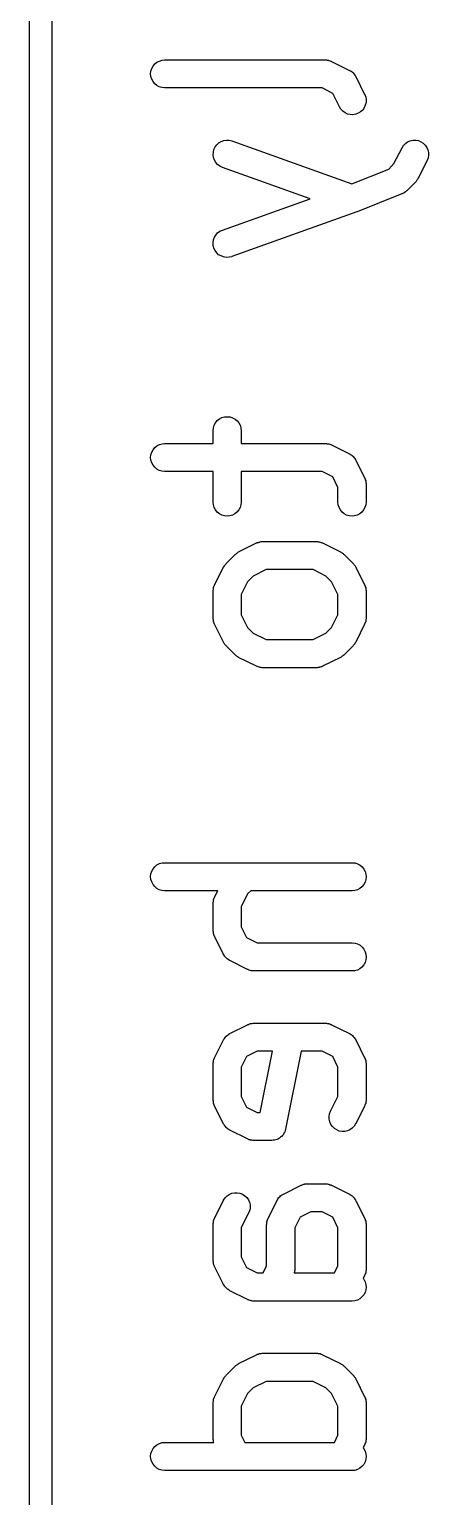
# Model space of a CAD drawing. Extents: x 128.2 to 145.3, y -152 to -87.2.
# Drawn here: x 133.35 to 135.48, y -111.51 to -103.68 of the extents above; entities that cross this region are included whole.
import ezdxf

# ---------------------------------------------------------------- set-up
doc = ezdxf.new("R2010")
doc.units = 0
doc.layers.add('BLACK', color=7, linetype='CONTINUOUS')

msp = doc.modelspace()

# ---------------------------------------------------------------- linework, layer by layer
at = {"layer": 'BLACK', "linetype": 'CONTINUOUS'}
for p, q in [((133.47, -91.4429), (133.47, -139.757)), ((133.35, -139.7), (133.35, -91.5)), ((134.01, -103.877), (134.02, -103.866)), ((134.02, -103.866), (134.031, -103.857)), ((134.031, -103.857), (134.044, -103.85)), ((134.044, -103.85), (134.058, -103.845)), ((134.058, -103.845), (134.072, -103.844)), ((134.072, -103.844), (134.93, -103.844)), ((134.93, -103.844), (134.931, -103.844)), ((134.931, -103.844), (134.933, -103.844)), ((134.933, -103.844), (134.935, -103.844)), ((134.935, -103.844), (134.94, -103.845)), ((134.94, -103.845), (134.945, -103.846)), ((134.945, -103.846), (134.947, -103.846)), ((134.947, -103.846), (134.949, -103.847)), ((134.949, -103.847), (134.954, -103.849)), ((134.954, -103.849), (134.959, -103.85)), ((134.959, -103.85), (134.961, -103.851)), ((134.961, -103.851), (134.963, -103.852)), ((134.963, -103.852), (135.058, -103.9)), ((133.997, -103.919), (133.999, -103.904)), ((133.999, -103.933), (133.997, -103.919)), ((133.999, -103.904), (134.003, -103.89)), ((134.003, -103.947), (133.999, -103.933)), ((134.003, -103.89), (134.01, -103.877)), ((134.01, -103.96), (134.003, -103.947)), ((135.058, -103.9), (135.059, -103.9)), ((135.059, -103.9), (135.061, -103.901)), ((135.061, -103.901), (135.062, -103.902)), ((135.062, -103.902), (135.067, -103.905)), ((135.067, -103.905), (135.072, -103.908)), ((135.072, -103.908), (135.073, -103.909)), ((135.073, -103.909), (135.074, -103.91)), ((135.074, -103.91), (135.078, -103.914)), ((135.078, -103.914), (135.082, -103.918)), ((135.082, -103.918), (135.083, -103.92)), ((135.083, -103.92), (135.084, -103.921)), ((135.084, -103.921), (135.087, -103.926)), ((135.087, -103.926), (135.09, -103.93)), ((135.09, -103.93), (135.091, -103.932)), ((135.091, -103.932), (135.092, -103.933)), ((135.092, -103.933), (135.139, -104.028)), ((134.019, -103.972), (134.01, -103.96)), ((134.03, -103.981), (134.019, -103.972)), ((134.043, -103.988), (134.03, -103.981)), ((134.057, -103.992), (134.043, -103.988)), ((134.071, -103.994), (134.057, -103.992)), ((134.072, -103.994), (134.071, -103.994)), ((134.912, -103.994), (134.072, -103.994)), ((134.969, -104.023), (134.912, -103.994)), ((135.005, -104.095), (134.969, -104.023)), ((135.139, -104.028), (135.14, -104.029)), ((135.013, -104.108), (135.005, -104.095)), ((135.137, -104.1), (135.129, -104.112)), ((135.143, -104.086), (135.137, -104.1)), ((135.14, -104.029), (135.145, -104.043)), ((135.147, -104.072), (135.143, -104.086)), ((135.145, -104.043), (135.147, -104.058)), ((135.147, -104.058), (135.147, -104.072)), ((135.023, -104.118), (135.013, -104.108)), ((135.035, -104.127), (135.023, -104.118)), ((135.048, -104.133), (135.035, -104.127)), ((135.063, -104.136), (135.048, -104.133)), ((135.077, -104.137), (135.063, -104.136)), ((135.092, -104.134), (135.077, -104.137)), ((135.105, -104.129), (135.092, -104.134)), ((135.118, -104.122), (135.105, -104.129)), ((135.129, -104.112), (135.118, -104.122)), ((134.331, -104.351), (134.332, -104.336)), ((134.332, -104.336), (134.335, -104.322)), ((134.335, -104.322), (134.342, -104.309)), ((134.342, -104.309), (134.35, -104.297)), ((134.35, -104.297), (134.361, -104.287)), ((134.361, -104.287), (134.374, -104.28)), ((134.374, -104.28), (134.388, -104.275)), ((134.388, -104.275), (134.402, -104.273)), ((134.402, -104.273), (134.417, -104.273)), ((134.417, -104.273), (134.431, -104.277)), ((134.431, -104.277), (135.071, -104.506)), ((135.296, -104.398), (135.339, -104.314)), ((135.339, -104.313), (135.347, -104.301)), ((135.339, -104.314), (135.339, -104.313)), ((135.347, -104.301), (135.357, -104.29)), ((135.357, -104.29), (135.369, -104.282)), ((135.369, -104.282), (135.383, -104.276)), ((135.383, -104.276), (135.397, -104.273)), ((135.397, -104.273), (135.412, -104.273)), ((135.412, -104.273), (135.426, -104.275)), ((135.426, -104.275), (135.44, -104.281)), ((135.44, -104.281), (135.452, -104.289)), ((135.452, -104.289), (135.463, -104.299)), ((135.463, -104.299), (135.471, -104.311)), ((135.471, -104.311), (135.477, -104.324)), ((135.477, -104.324), (135.48, -104.338)), ((135.48, -104.338), (135.481, -104.353)), ((134.333, -104.365), (134.331, -104.351)), ((134.338, -104.379), (134.333, -104.365)), ((134.345, -104.392), (134.338, -104.379)), ((134.355, -104.403), (134.345, -104.392)), ((134.366, -104.411), (134.355, -104.403)), ((134.38, -104.418), (134.366, -104.411)), ((134.849, -104.586), (134.38, -104.418)), ((134.38, -104.418), (134.38, -104.418)), ((135.268, -104.427), (135.296, -104.398)), ((135.473, -104.381), (135.425, -104.476)), ((135.478, -104.367), (135.473, -104.381)), ((135.481, -104.353), (135.478, -104.367)), ((135.071, -104.506), (135.268, -104.427)), ((135.411, -104.496), (135.364, -104.544)), ((135.414, -104.493), (135.411, -104.496)), ((135.417, -104.49), (135.414, -104.493)), ((135.418, -104.487), (135.417, -104.49)), ((135.42, -104.485), (135.418, -104.487)), ((135.422, -104.481), (135.42, -104.485)), ((135.425, -104.477), (135.422, -104.481)), ((135.425, -104.476), (135.425, -104.477)), ((135.338, -104.56), (135.1, -104.655)), ((135.339, -104.56), (135.338, -104.56)), ((135.338, -104.56), (135.338, -104.56)), ((135.351, -104.553), (135.339, -104.56)), ((135.358, -104.548), (135.351, -104.553)), ((135.363, -104.544), (135.358, -104.548)), ((135.364, -104.544), (135.363, -104.544)), ((134.38, -104.753), (134.849, -104.586)), ((135.1, -104.655), (135.099, -104.656)), ((135.098, -104.656), (134.431, -104.894)), ((135.099, -104.656), (135.098, -104.656)), ((135.098, -104.656), (135.098, -104.656)), ((134.331, -104.82), (134.333, -104.805)), ((134.333, -104.805), (134.338, -104.791)), ((134.338, -104.791), (134.346, -104.779)), ((134.346, -104.779), (134.355, -104.768)), ((134.355, -104.768), (134.367, -104.759)), ((134.367, -104.759), (134.38, -104.753)), ((134.331, -104.834), (134.331, -104.82)), ((134.335, -104.849), (134.331, -104.834)), ((134.341, -104.862), (134.335, -104.849)), ((134.35, -104.874), (134.341, -104.862)), ((134.36, -104.884), (134.35, -104.874)), ((134.373, -104.891), (134.36, -104.884)), ((134.387, -104.896), (134.373, -104.891)), ((134.401, -104.899), (134.387, -104.896)), ((134.416, -104.898), (134.401, -104.899)), ((134.43, -104.895), (134.416, -104.898)), ((134.431, -104.894), (134.43, -104.895)), ((134.378, -105.754), (134.392, -105.75)), ((134.392, -105.75), (134.406, -105.749)), ((134.406, -105.749), (134.421, -105.75)), ((134.421, -105.75), (134.435, -105.755)), ((134.331, -105.823), (134.332, -105.808)), ((134.331, -105.824), (134.331, -105.823)), ((134.331, -105.892), (134.331, -105.824)), ((134.332, -105.808), (134.337, -105.794)), ((134.337, -105.794), (134.344, -105.781)), ((134.344, -105.781), (134.353, -105.77)), ((134.353, -105.77), (134.365, -105.761)), ((134.365, -105.761), (134.378, -105.754)), ((134.435, -105.755), (134.448, -105.762)), ((134.448, -105.762), (134.459, -105.771)), ((134.459, -105.771), (134.468, -105.782)), ((134.468, -105.782), (134.475, -105.795)), ((134.475, -105.795), (134.479, -105.809)), ((134.479, -105.809), (134.481, -105.824)), ((134.481, -105.824), (134.481, -105.892)), ((134.02, -105.913), (134.031, -105.904)), ((134.031, -105.904), (134.044, -105.897)), ((134.044, -105.897), (134.058, -105.893)), ((134.058, -105.893), (134.072, -105.892)), ((134.072, -105.892), (134.331, -105.892)), ((134.481, -105.892), (134.93, -105.892)), ((134.93, -105.892), (134.931, -105.892)), ((134.931, -105.892), (134.933, -105.892)), ((134.933, -105.892), (134.935, -105.892)), ((134.935, -105.892), (134.94, -105.893)), ((134.94, -105.893), (134.945, -105.893)), ((134.945, -105.893), (134.947, -105.894)), ((134.947, -105.894), (134.949, -105.894)), ((134.949, -105.894), (134.954, -105.896)), ((134.954, -105.896), (134.959, -105.898)), ((134.959, -105.898), (134.961, -105.899)), ((134.961, -105.899), (134.963, -105.9)), ((134.963, -105.9), (135.058, -105.947)), ((133.997, -105.966), (133.999, -105.952)), ((133.999, -105.981), (133.997, -105.966)), ((133.999, -105.952), (134.003, -105.938)), ((134.003, -105.995), (133.999, -105.981)), ((134.003, -105.938), (134.01, -105.925)), ((134.01, -105.925), (134.02, -105.913)), ((135.058, -105.947), (135.059, -105.948)), ((135.059, -105.948), (135.061, -105.949)), ((135.061, -105.949), (135.062, -105.949)), ((135.062, -105.949), (135.067, -105.953)), ((135.067, -105.953), (135.072, -105.956)), ((135.072, -105.956), (135.073, -105.957)), ((135.073, -105.957), (135.074, -105.958)), ((135.074, -105.958), (135.078, -105.962)), ((135.078, -105.962), (135.082, -105.966)), ((135.082, -105.966), (135.083, -105.967)), ((135.083, -105.967), (135.084, -105.968)), ((135.084, -105.968), (135.087, -105.973)), ((135.087, -105.973), (135.09, -105.978)), ((135.09, -105.978), (135.091, -105.979)), ((135.091, -105.979), (135.092, -105.981)), ((135.092, -105.981), (135.139, -106.076)), ((134.01, -106.008), (134.003, -105.995)), ((134.019, -106.019), (134.01, -106.008)), ((134.03, -106.029), (134.019, -106.019)), ((134.043, -106.036), (134.03, -106.029)), ((134.057, -106.04), (134.043, -106.036)), ((134.071, -106.042), (134.057, -106.04)), ((134.072, -106.042), (134.071, -106.042)), ((134.331, -106.042), (134.072, -106.042)), ((134.331, -106.205), (134.331, -106.042)), ((134.912, -106.042), (134.481, -106.042)), ((134.481, -106.042), (134.481, -106.205)), ((134.969, -106.07), (134.912, -106.042)), ((134.997, -106.127), (134.969, -106.07)), ((134.997, -106.205), (134.997, -106.127)), ((135.139, -106.076), (135.14, -106.077)), ((135.14, -106.077), (135.141, -106.079)), ((135.141, -106.079), (135.142, -106.081)), ((135.142, -106.081), (135.143, -106.086)), ((135.143, -106.086), (135.145, -106.091)), ((135.145, -106.091), (135.145, -106.093)), ((135.145, -106.093), (135.146, -106.095)), ((135.146, -106.095), (135.146, -106.1)), ((135.146, -106.1), (135.147, -106.105)), ((135.147, -106.105), (135.147, -106.107)), ((135.147, -106.107), (135.147, -106.11)), ((135.147, -106.11), (135.147, -106.205)), ((134.332, -106.219), (134.331, -106.205)), ((134.336, -106.233), (134.332, -106.219)), ((134.479, -106.22), (134.475, -106.234)), ((134.481, -106.206), (134.479, -106.22)), ((134.481, -106.205), (134.481, -106.206)), ((134.999, -106.219), (134.997, -106.205)), ((135.003, -106.233), (134.999, -106.219)), ((135.146, -106.22), (135.141, -106.234)), ((135.147, -106.206), (135.146, -106.22)), ((135.147, -106.205), (135.147, -106.206)), ((134.343, -106.246), (134.336, -106.233)), ((134.352, -106.258), (134.343, -106.246)), ((134.364, -106.267), (134.352, -106.258)), ((134.377, -106.274), (134.364, -106.267)), ((134.391, -106.278), (134.377, -106.274)), ((134.405, -106.28), (134.391, -106.278)), ((134.42, -106.278), (134.405, -106.28)), ((134.434, -106.274), (134.42, -106.278)), ((134.447, -106.268), (134.434, -106.274)), ((134.458, -106.258), (134.447, -106.268)), ((134.468, -106.247), (134.458, -106.258)), ((134.475, -106.234), (134.468, -106.247)), ((135.01, -106.246), (135.003, -106.233)), ((135.019, -106.258), (135.01, -106.246)), ((135.03, -106.267), (135.019, -106.258)), ((135.043, -106.274), (135.03, -106.267)), ((135.057, -106.278), (135.043, -106.274)), ((135.072, -106.28), (135.057, -106.278)), ((135.086, -106.278), (135.072, -106.28)), ((135.1, -106.274), (135.086, -106.278)), ((135.113, -106.268), (135.1, -106.274)), ((135.125, -106.258), (135.113, -106.268)), ((135.134, -106.247), (135.125, -106.258)), ((135.141, -106.234), (135.134, -106.247)), ((134.467, -106.471), (134.563, -106.423)), ((134.563, -106.423), (134.564, -106.423)), ((134.564, -106.423), (134.566, -106.422)), ((134.566, -106.422), (134.568, -106.421)), ((134.568, -106.421), (134.573, -106.42)), ((134.573, -106.42), (134.577, -106.418)), ((134.577, -106.418), (134.58, -106.418)), ((134.58, -106.418), (134.582, -106.417)), ((134.582, -106.417), (134.587, -106.416)), ((134.587, -106.416), (134.592, -106.416)), ((134.592, -106.416), (134.594, -106.416)), ((134.594, -106.416), (134.596, -106.415)), ((134.596, -106.415), (134.882, -106.415)), ((134.882, -106.415), (134.883, -106.415)), ((134.883, -106.415), (134.885, -106.416)), ((134.885, -106.416), (134.887, -106.416)), ((134.887, -106.416), (134.892, -106.417)), ((134.892, -106.417), (134.897, -106.417)), ((134.897, -106.417), (134.9, -106.418)), ((134.9, -106.418), (134.902, -106.418)), ((134.902, -106.418), (134.907, -106.42)), ((134.907, -106.42), (134.911, -106.422)), ((134.911, -106.422), (134.913, -106.423)), ((134.913, -106.423), (134.915, -106.423)), ((134.915, -106.423), (135.011, -106.471)), ((134.398, -106.536), (134.4, -106.533)), ((134.4, -106.533), (134.448, -106.485)), ((134.448, -106.485), (134.449, -106.484)), ((134.449, -106.484), (134.452, -106.482)), ((134.452, -106.482), (134.455, -106.479)), ((134.455, -106.479), (134.458, -106.477)), ((134.458, -106.477), (134.46, -106.475)), ((134.46, -106.475), (134.464, -106.473)), ((134.464, -106.473), (134.467, -106.471)), ((135.011, -106.471), (135.012, -106.471)), ((135.012, -106.471), (135.015, -106.474)), ((135.015, -106.474), (135.019, -106.476)), ((135.019, -106.476), (135.021, -106.478)), ((135.021, -106.478), (135.024, -106.479)), ((135.024, -106.479), (135.027, -106.482)), ((135.027, -106.482), (135.03, -106.485)), ((135.03, -106.485), (135.078, -106.533)), ((135.078, -106.533), (135.079, -106.533)), ((135.079, -106.533), (135.081, -106.537)), ((134.339, -106.647), (134.386, -106.552)), ((134.386, -106.552), (134.387, -106.551)), ((134.387, -106.551), (134.389, -106.548)), ((134.389, -106.548), (134.391, -106.544)), ((134.391, -106.544), (134.393, -106.542)), ((134.393, -106.542), (134.395, -106.539)), ((134.395, -106.539), (134.398, -106.536)), ((134.545, -106.6), (134.515, -106.63)), ((134.614, -106.565), (134.545, -106.6)), ((134.864, -106.565), (134.614, -106.565)), ((134.933, -106.6), (134.864, -106.565)), ((134.963, -106.63), (134.933, -106.6)), ((135.081, -106.537), (135.084, -106.54)), ((135.084, -106.54), (135.086, -106.542)), ((135.086, -106.542), (135.088, -106.545)), ((135.088, -106.545), (135.09, -106.549)), ((135.09, -106.549), (135.092, -106.552)), ((135.092, -106.552), (135.139, -106.647)), ((134.331, -106.676), (134.332, -106.67)), ((134.331, -106.678), (134.331, -106.676)), ((134.331, -106.68), (134.331, -106.678)), ((134.331, -106.681), (134.331, -106.68)), ((134.331, -106.824), (134.331, -106.681)), ((134.332, -106.665), (134.333, -106.663)), ((134.332, -106.67), (134.332, -106.665)), ((134.333, -106.661), (134.335, -106.656)), ((134.333, -106.663), (134.333, -106.661)), ((134.335, -106.656), (134.337, -106.651)), ((134.337, -106.651), (134.338, -106.649)), ((134.338, -106.649), (134.339, -106.647)), ((134.515, -106.63), (134.481, -106.699)), ((134.997, -106.699), (134.963, -106.63)), ((135.139, -106.647), (135.14, -106.648)), ((135.14, -106.648), (135.141, -106.65)), ((135.141, -106.65), (135.142, -106.652)), ((135.142, -106.652), (135.143, -106.657)), ((135.143, -106.657), (135.145, -106.662)), ((135.145, -106.662), (135.145, -106.664)), ((135.145, -106.664), (135.146, -106.666)), ((135.146, -106.666), (135.146, -106.671)), ((135.146, -106.671), (135.147, -106.677)), ((135.147, -106.677), (135.147, -106.679)), ((135.147, -106.679), (135.147, -106.681)), ((135.147, -106.681), (135.147, -106.824)), ((134.481, -106.699), (134.481, -106.806)), ((134.997, -106.806), (134.997, -106.699)), ((134.331, -106.826), (134.331, -106.824)), ((134.331, -106.828), (134.331, -106.826)), ((134.332, -106.833), (134.331, -106.828)), ((134.332, -106.838), (134.332, -106.833)), ((134.333, -106.84), (134.332, -106.838)), ((134.333, -106.843), (134.333, -106.84)), ((134.335, -106.847), (134.333, -106.843)), ((134.336, -106.852), (134.335, -106.847)), ((134.481, -106.806), (134.515, -106.875)), ((134.963, -106.875), (134.997, -106.806)), ((135.143, -106.848), (135.141, -106.853)), ((135.145, -106.844), (135.143, -106.848)), ((135.146, -106.839), (135.145, -106.841)), ((135.145, -106.841), (135.145, -106.844)), ((135.147, -106.829), (135.146, -106.834)), ((135.146, -106.834), (135.146, -106.839)), ((135.147, -106.824), (135.147, -106.825)), ((135.147, -106.825), (135.147, -106.827)), ((135.147, -106.827), (135.147, -106.829)), ((134.337, -106.854), (134.336, -106.852)), ((134.338, -106.856), (134.337, -106.854)), ((134.339, -106.857), (134.338, -106.856)), ((134.386, -106.953), (134.339, -106.857)), ((134.515, -106.875), (134.545, -106.905)), ((134.545, -106.905), (134.614, -106.939)), ((134.864, -106.939), (134.933, -106.905)), ((134.933, -106.905), (134.963, -106.875)), ((135.139, -106.857), (135.092, -106.953)), ((135.14, -106.855), (135.139, -106.857)), ((135.141, -106.853), (135.14, -106.855)), ((134.388, -106.956), (134.386, -106.953)), ((134.39, -106.96), (134.388, -106.956)), ((134.392, -106.962), (134.39, -106.96)), ((134.394, -106.965), (134.392, -106.962)), ((134.397, -106.968), (134.394, -106.965)), ((134.4, -106.971), (134.397, -106.968)), ((134.4, -106.972), (134.4, -106.971)), ((134.448, -107.02), (134.4, -106.972)), ((134.614, -106.939), (134.864, -106.939)), ((135.078, -106.972), (135.03, -107.02)), ((135.08, -106.969), (135.078, -106.972)), ((135.083, -106.966), (135.08, -106.969)), ((135.085, -106.963), (135.083, -106.966)), ((135.087, -106.961), (135.085, -106.963)), ((135.089, -106.957), (135.087, -106.961)), ((135.091, -106.954), (135.089, -106.957)), ((135.092, -106.953), (135.091, -106.954)), ((134.451, -107.022), (134.448, -107.02)), ((134.454, -107.025), (134.451, -107.022)), ((134.457, -107.027), (134.454, -107.025)), ((134.459, -107.029), (134.457, -107.027)), ((134.463, -107.031), (134.459, -107.029)), ((134.466, -107.033), (134.463, -107.031)), ((134.467, -107.034), (134.466, -107.033)), ((134.563, -107.081), (134.467, -107.034)), ((134.565, -107.082), (134.563, -107.081)), ((134.567, -107.083), (134.565, -107.082)), ((134.572, -107.085), (134.567, -107.083)), ((134.912, -107.083), (134.91, -107.084)), ((134.915, -107.082), (134.912, -107.083)), ((135.011, -107.034), (134.915, -107.081)), ((134.915, -107.081), (134.915, -107.082)), ((135.014, -107.032), (135.011, -107.034)), ((135.018, -107.03), (135.014, -107.032)), ((135.02, -107.028), (135.018, -107.03)), ((135.023, -107.026), (135.02, -107.028)), ((135.026, -107.023), (135.023, -107.026)), ((135.029, -107.02), (135.026, -107.023)), ((135.03, -107.02), (135.029, -107.02)), ((134.576, -107.087), (134.572, -107.085)), ((134.578, -107.087), (134.576, -107.087)), ((134.581, -107.088), (134.578, -107.087)), ((134.586, -107.088), (134.581, -107.088)), ((134.591, -107.089), (134.586, -107.088)), ((134.593, -107.089), (134.591, -107.089)), ((134.595, -107.089), (134.593, -107.089)), ((134.596, -107.089), (134.595, -107.089)), ((134.882, -107.089), (134.596, -107.089)), ((134.884, -107.089), (134.882, -107.089)), ((134.886, -107.089), (134.884, -107.089)), ((134.891, -107.088), (134.886, -107.089)), ((134.896, -107.088), (134.891, -107.088)), ((134.899, -107.087), (134.896, -107.088)), ((134.901, -107.087), (134.899, -107.087)), ((134.906, -107.085), (134.901, -107.087)), ((134.91, -107.084), (134.906, -107.085)), ((133.999, -108.19), (134.003, -108.176)), ((134.003, -108.176), (134.01, -108.163)), ((134.01, -108.163), (134.02, -108.152)), ((134.02, -108.152), (134.031, -108.142)), ((134.031, -108.142), (134.044, -108.135)), ((134.044, -108.135), (134.058, -108.131)), ((134.058, -108.131), (134.072, -108.13)), ((134.072, -108.13), (135.072, -108.13)), ((135.072, -108.13), (135.073, -108.13)), ((135.073, -108.13), (135.088, -108.131)), ((135.088, -108.131), (135.102, -108.136)), ((135.102, -108.136), (135.115, -108.143)), ((135.115, -108.143), (135.126, -108.152)), ((135.126, -108.152), (135.135, -108.164)), ((135.135, -108.164), (135.142, -108.177)), ((135.142, -108.177), (135.146, -108.191)), ((133.997, -108.204), (133.999, -108.19)), ((133.999, -108.219), (133.997, -108.204)), ((134.003, -108.233), (133.999, -108.219)), ((134.01, -108.246), (134.003, -108.233)), ((134.019, -108.257), (134.01, -108.246)), ((134.03, -108.267), (134.019, -108.257)), ((135.125, -108.258), (135.114, -108.267)), ((135.135, -108.247), (135.125, -108.258)), ((135.142, -108.234), (135.135, -108.247)), ((135.146, -108.22), (135.142, -108.234)), ((135.146, -108.191), (135.147, -108.205)), ((135.147, -108.205), (135.146, -108.22)), ((134.043, -108.274), (134.03, -108.267)), ((134.057, -108.278), (134.043, -108.274)), ((134.071, -108.28), (134.057, -108.278)), ((134.072, -108.28), (134.071, -108.28)), ((134.356, -108.28), (134.072, -108.28)), ((134.331, -108.342), (134.332, -108.337)), ((134.332, -108.332), (134.333, -108.33)), ((134.332, -108.337), (134.332, -108.332)), ((134.333, -108.328), (134.335, -108.323)), ((134.333, -108.33), (134.333, -108.328)), ((134.335, -108.323), (134.337, -108.318)), ((134.337, -108.318), (134.338, -108.316)), ((134.338, -108.316), (134.339, -108.314)), ((134.339, -108.314), (134.356, -108.28)), ((134.515, -108.297), (134.481, -108.365)), ((134.532, -108.28), (134.515, -108.297)), ((135.072, -108.28), (134.532, -108.28)), ((135.087, -108.278), (135.072, -108.28)), ((135.101, -108.274), (135.087, -108.278)), ((135.114, -108.267), (135.101, -108.274)), ((134.331, -108.344), (134.331, -108.342)), ((134.331, -108.347), (134.331, -108.344)), ((134.331, -108.348), (134.331, -108.347)), ((134.331, -108.49), (134.331, -108.348)), ((134.481, -108.365), (134.481, -108.473)), ((134.331, -108.493), (134.331, -108.49)), ((134.331, -108.495), (134.331, -108.493)), ((134.481, -108.473), (134.509, -108.53)), ((134.332, -108.5), (134.331, -108.495)), ((134.332, -108.505), (134.332, -108.5)), ((134.333, -108.507), (134.332, -108.505)), ((134.333, -108.509), (134.333, -108.507)), ((134.335, -108.514), (134.333, -108.509)), ((134.336, -108.519), (134.335, -108.514)), ((134.337, -108.521), (134.336, -108.519)), ((134.338, -108.523), (134.337, -108.521)), ((134.339, -108.524), (134.338, -108.523)), ((134.386, -108.619), (134.339, -108.524)), ((134.509, -108.53), (134.566, -108.558)), ((134.566, -108.558), (135.072, -108.558)), ((135.072, -108.558), (135.073, -108.558)), ((135.073, -108.558), (135.088, -108.56)), ((135.088, -108.56), (135.102, -108.564)), ((135.102, -108.564), (135.115, -108.571)), ((135.115, -108.571), (135.126, -108.581)), ((134.387, -108.621), (134.386, -108.619)), ((134.388, -108.622), (134.387, -108.621)), ((134.391, -108.627), (134.388, -108.622)), ((134.394, -108.632), (134.391, -108.627)), ((134.395, -108.633), (134.394, -108.632)), ((134.396, -108.634), (134.395, -108.633)), ((134.4, -108.638), (134.396, -108.634)), ((134.404, -108.642), (134.4, -108.638)), ((134.405, -108.643), (134.404, -108.642)), ((134.407, -108.644), (134.405, -108.643)), ((134.411, -108.647), (134.407, -108.644)), ((134.416, -108.651), (134.411, -108.647)), ((135.126, -108.581), (135.135, -108.592)), ((135.135, -108.592), (135.142, -108.605)), ((135.142, -108.605), (135.146, -108.619)), ((135.146, -108.648), (135.142, -108.662)), ((135.146, -108.619), (135.147, -108.634)), ((135.147, -108.634), (135.146, -108.648)), ((134.417, -108.651), (134.416, -108.651)), ((134.419, -108.652), (134.417, -108.651)), ((134.42, -108.653), (134.419, -108.652)), ((134.515, -108.7), (134.42, -108.653)), ((134.517, -108.701), (134.515, -108.7)), ((134.519, -108.702), (134.517, -108.701)), ((134.524, -108.704), (134.519, -108.702)), ((134.529, -108.706), (134.524, -108.704)), ((134.531, -108.706), (134.529, -108.706)), ((134.533, -108.707), (134.531, -108.706)), ((134.538, -108.707), (134.533, -108.707)), ((134.543, -108.708), (134.538, -108.707)), ((134.545, -108.708), (134.543, -108.708)), ((134.548, -108.708), (134.545, -108.708)), ((134.549, -108.708), (134.548, -108.708)), ((135.072, -108.708), (134.549, -108.708)), ((135.087, -108.707), (135.072, -108.708)), ((135.101, -108.703), (135.087, -108.707)), ((135.114, -108.696), (135.101, -108.703)), ((135.125, -108.687), (135.114, -108.696)), ((135.135, -108.675), (135.125, -108.687)), ((135.142, -108.662), (135.135, -108.675)), ((134.418, -109.043), (134.42, -109.042)), ((134.42, -109.042), (134.515, -108.995)), ((134.515, -108.995), (134.516, -108.994)), ((134.516, -108.994), (134.518, -108.994)), ((134.518, -108.994), (134.52, -108.993)), ((134.52, -108.993), (134.525, -108.991)), ((134.525, -108.991), (134.53, -108.989)), ((134.53, -108.989), (134.532, -108.989)), ((134.532, -108.989), (134.534, -108.988)), ((134.534, -108.988), (134.539, -108.988)), ((134.539, -108.988), (134.544, -108.987)), ((134.544, -108.987), (134.546, -108.987)), ((134.546, -108.987), (134.549, -108.987)), ((134.549, -108.987), (134.93, -108.987)), ((134.93, -108.987), (134.931, -108.987)), ((134.931, -108.987), (134.933, -108.987)), ((134.933, -108.987), (134.935, -108.987)), ((134.935, -108.987), (134.94, -108.988)), ((134.94, -108.988), (134.945, -108.989)), ((134.945, -108.989), (134.947, -108.989)), ((134.947, -108.989), (134.949, -108.99)), ((134.949, -108.99), (134.954, -108.991)), ((134.954, -108.991), (134.959, -108.993)), ((134.959, -108.993), (134.961, -108.994)), ((134.961, -108.994), (134.963, -108.995)), ((134.963, -108.995), (135.058, -109.042)), ((135.058, -109.042), (135.059, -109.043)), ((134.339, -109.171), (134.386, -109.076)), ((134.386, -109.076), (134.387, -109.075)), ((134.387, -109.075), (134.388, -109.074)), ((134.388, -109.072), (134.392, -109.068)), ((134.388, -109.074), (134.388, -109.072)), ((134.392, -109.068), (134.395, -109.063)), ((134.395, -109.063), (134.396, -109.062)), ((134.396, -109.062), (134.397, -109.06)), ((134.397, -109.06), (134.401, -109.056)), ((134.401, -109.056), (134.405, -109.052)), ((134.405, -109.052), (134.406, -109.051)), ((134.406, -109.051), (134.407, -109.05)), ((134.407, -109.05), (134.412, -109.047)), ((134.412, -109.047), (134.417, -109.044)), ((134.417, -109.044), (134.418, -109.043)), ((135.059, -109.043), (135.061, -109.044)), ((135.061, -109.044), (135.062, -109.044)), ((135.062, -109.044), (135.067, -109.048)), ((135.067, -109.048), (135.072, -109.051)), ((135.072, -109.051), (135.073, -109.052)), ((135.073, -109.052), (135.074, -109.053)), ((135.074, -109.053), (135.078, -109.057)), ((135.078, -109.057), (135.082, -109.061)), ((135.082, -109.061), (135.083, -109.062)), ((135.083, -109.062), (135.084, -109.064)), ((135.084, -109.064), (135.087, -109.068)), ((135.087, -109.068), (135.09, -109.073)), ((135.09, -109.073), (135.091, -109.075)), ((135.091, -109.075), (135.092, -109.076)), ((135.092, -109.076), (135.139, -109.171)), ((134.331, -109.199), (134.332, -109.194)), ((134.332, -109.189), (134.333, -109.187)), ((134.332, -109.194), (134.332, -109.189)), ((134.333, -109.185), (134.335, -109.18)), ((134.333, -109.187), (134.333, -109.185)), ((134.335, -109.18), (134.337, -109.175)), ((134.337, -109.175), (134.338, -109.173)), ((134.338, -109.173), (134.339, -109.171)), ((134.509, -109.165), (134.481, -109.222)), ((134.566, -109.137), (134.509, -109.165)), ((134.648, -109.137), (134.566, -109.137)), ((134.582, -109.463), (134.648, -109.137)), ((134.801, -109.137), (134.717, -109.553)), ((134.912, -109.137), (134.801, -109.137)), ((134.969, -109.165), (134.912, -109.137)), ((134.997, -109.222), (134.969, -109.165)), ((135.139, -109.171), (135.14, -109.172)), ((135.14, -109.172), (135.141, -109.174)), ((135.141, -109.174), (135.142, -109.176)), ((135.142, -109.176), (135.143, -109.181)), ((135.143, -109.181), (135.145, -109.186)), ((135.145, -109.186), (135.145, -109.188)), ((135.145, -109.188), (135.146, -109.19)), ((135.146, -109.19), (135.146, -109.195)), ((135.146, -109.195), (135.147, -109.2)), ((134.331, -109.202), (134.331, -109.199)), ((134.331, -109.204), (134.331, -109.202)), ((134.331, -109.205), (134.331, -109.204)), ((134.331, -109.395), (134.331, -109.205)), ((134.481, -109.222), (134.481, -109.378)), ((134.997, -109.378), (134.997, -109.222)), ((135.147, -109.2), (135.147, -109.203)), ((135.147, -109.203), (135.147, -109.205)), ((135.147, -109.205), (135.147, -109.395)), ((134.331, -109.397), (134.331, -109.395)), ((134.331, -109.4), (134.331, -109.397)), ((134.332, -109.405), (134.331, -109.4)), ((134.332, -109.41), (134.332, -109.405)), ((134.333, -109.412), (134.332, -109.41)), ((134.333, -109.414), (134.333, -109.412)), ((134.335, -109.419), (134.333, -109.414)), ((134.336, -109.424), (134.335, -109.419)), ((134.337, -109.426), (134.336, -109.424)), ((134.338, -109.428), (134.337, -109.426)), ((134.339, -109.429), (134.338, -109.428)), ((134.386, -109.524), (134.339, -109.429)), ((134.481, -109.378), (134.509, -109.435)), ((134.958, -109.457), (134.997, -109.378)), ((135.139, -109.429), (135.092, -109.524)), ((135.14, -109.427), (135.139, -109.429)), ((135.141, -109.425), (135.14, -109.427)), ((135.143, -109.42), (135.141, -109.425)), ((135.145, -109.415), (135.143, -109.42)), ((135.146, -109.411), (135.145, -109.413)), ((135.145, -109.413), (135.145, -109.415)), ((135.147, -109.401), (135.146, -109.406)), ((135.146, -109.406), (135.146, -109.411)), ((135.147, -109.395), (135.147, -109.396)), ((135.147, -109.396), (135.147, -109.398)), ((135.147, -109.398), (135.147, -109.401)), ((134.509, -109.435), (134.566, -109.463)), ((134.566, -109.463), (134.582, -109.463)), ((134.95, -109.485), (134.952, -109.471)), ((134.95, -109.5), (134.95, -109.485)), ((134.954, -109.514), (134.95, -109.5)), ((134.952, -109.471), (134.958, -109.457)), ((134.387, -109.525), (134.386, -109.524)), ((134.388, -109.527), (134.387, -109.525)), ((134.391, -109.532), (134.388, -109.527)), ((134.394, -109.536), (134.391, -109.532)), ((134.395, -109.538), (134.394, -109.536)), ((134.396, -109.539), (134.395, -109.538)), ((134.4, -109.543), (134.396, -109.539)), ((134.404, -109.547), (134.4, -109.543)), ((134.405, -109.548), (134.404, -109.547)), ((134.407, -109.549), (134.405, -109.548)), ((134.411, -109.552), (134.407, -109.549)), ((134.416, -109.556), (134.411, -109.552)), ((134.417, -109.556), (134.416, -109.556)), ((134.419, -109.557), (134.417, -109.556)), ((134.42, -109.558), (134.419, -109.557)), ((134.515, -109.605), (134.42, -109.558)), ((134.701, -109.586), (134.697, -109.591)), ((134.706, -109.581), (134.701, -109.586)), ((134.709, -109.574), (134.706, -109.58)), ((134.706, -109.58), (134.706, -109.58)), ((134.706, -109.58), (134.706, -109.581)), ((134.713, -109.568), (134.709, -109.574)), ((134.715, -109.56), (134.713, -109.567)), ((134.713, -109.567), (134.713, -109.567)), ((134.713, -109.567), (134.713, -109.568)), ((134.717, -109.554), (134.715, -109.56)), ((134.717, -109.553), (134.717, -109.553)), ((134.717, -109.553), (134.717, -109.553)), ((134.717, -109.553), (134.717, -109.553)), ((134.717, -109.553), (134.717, -109.554)), ((134.959, -109.527), (134.954, -109.514)), ((134.968, -109.539), (134.959, -109.527)), ((134.978, -109.549), (134.968, -109.539)), ((134.991, -109.557), (134.978, -109.549)), ((135.004, -109.563), (134.991, -109.557)), ((135.019, -109.565), (135.004, -109.563)), ((135.033, -109.565), (135.019, -109.565)), ((135.048, -109.562), (135.033, -109.565)), ((135.061, -109.556), (135.048, -109.562)), ((135.073, -109.548), (135.061, -109.556)), ((135.083, -109.537), (135.073, -109.548)), ((135.091, -109.525), (135.083, -109.537)), ((135.092, -109.524), (135.091, -109.525)), ((134.517, -109.606), (134.515, -109.605)), ((134.519, -109.607), (134.517, -109.606)), ((134.524, -109.609), (134.519, -109.607)), ((134.529, -109.61), (134.524, -109.609)), ((134.531, -109.611), (134.529, -109.61)), ((134.533, -109.611), (134.531, -109.611)), ((134.538, -109.612), (134.533, -109.611)), ((134.543, -109.613), (134.538, -109.612)), ((134.545, -109.613), (134.543, -109.613)), ((134.548, -109.613), (134.545, -109.613)), ((134.549, -109.613), (134.548, -109.613)), ((134.644, -109.613), (134.549, -109.613)), ((134.651, -109.612), (134.644, -109.613)), ((134.658, -109.612), (134.651, -109.612)), ((134.665, -109.61), (134.658, -109.612)), ((134.658, -109.612), (134.658, -109.612)), ((134.658, -109.612), (134.658, -109.612)), ((134.672, -109.608), (134.665, -109.61)), ((134.679, -109.604), (134.672, -109.607)), ((134.672, -109.607), (134.672, -109.608)), ((134.672, -109.608), (134.672, -109.608)), ((134.685, -109.601), (134.679, -109.604)), ((134.691, -109.596), (134.685, -109.601)), ((134.685, -109.601), (134.685, -109.601)), ((134.685, -109.601), (134.685, -109.601)), ((134.696, -109.592), (134.691, -109.596)), ((134.697, -109.591), (134.696, -109.592)), ((134.696, -109.592), (134.696, -109.592)), ((134.405, -109.909), (134.417, -109.901)), ((134.417, -109.901), (134.43, -109.895)), ((134.43, -109.895), (134.445, -109.892)), ((134.445, -109.892), (134.459, -109.892)), ((134.459, -109.892), (134.474, -109.894)), ((134.474, -109.894), (134.487, -109.9)), ((134.487, -109.9), (134.5, -109.908)), ((134.693, -109.907), (134.698, -109.904)), ((134.698, -109.904), (134.703, -109.901)), ((134.703, -109.901), (134.704, -109.9)), ((134.704, -109.9), (134.706, -109.9)), ((134.706, -109.9), (134.801, -109.852)), ((134.801, -109.852), (134.802, -109.852)), ((134.802, -109.852), (134.804, -109.851)), ((134.804, -109.851), (134.806, -109.85)), ((134.806, -109.85), (134.811, -109.848)), ((134.811, -109.848), (134.815, -109.846)), ((134.815, -109.846), (134.818, -109.846)), ((134.818, -109.846), (134.82, -109.845)), ((134.82, -109.845), (134.825, -109.845)), ((134.825, -109.845), (134.83, -109.844)), ((134.83, -109.844), (134.832, -109.844)), ((134.832, -109.844), (134.834, -109.844)), ((134.834, -109.844), (134.93, -109.844)), ((134.93, -109.844), (134.931, -109.844)), ((134.931, -109.844), (134.933, -109.844)), ((134.933, -109.844), (134.935, -109.844)), ((134.935, -109.844), (134.94, -109.845)), ((134.94, -109.845), (134.945, -109.846)), ((134.945, -109.846), (134.947, -109.846)), ((134.947, -109.846), (134.949, -109.847)), ((134.949, -109.847), (134.954, -109.849)), ((134.954, -109.849), (134.959, -109.85)), ((134.959, -109.85), (134.961, -109.851)), ((134.961, -109.851), (134.963, -109.852)), ((134.963, -109.852), (135.058, -109.9)), ((135.058, -109.9), (135.059, -109.9)), ((135.059, -109.9), (135.061, -109.901)), ((135.061, -109.901), (135.062, -109.902)), ((135.062, -109.902), (135.067, -109.905)), ((134.339, -110.028), (134.386, -109.933)), ((134.386, -109.933), (134.387, -109.932)), ((134.387, -109.932), (134.395, -109.92)), ((134.395, -109.92), (134.405, -109.909)), ((134.5, -109.908), (134.51, -109.918)), ((134.51, -109.918), (134.519, -109.93)), ((134.519, -109.93), (134.525, -109.943)), ((134.525, -109.943), (134.528, -109.957)), ((134.528, -109.972), (134.526, -109.987)), ((134.528, -109.957), (134.528, -109.972)), ((134.624, -110.028), (134.672, -109.933)), ((134.672, -109.932), (134.673, -109.931)), ((134.672, -109.933), (134.672, -109.932)), ((134.673, -109.931), (134.674, -109.929)), ((134.674, -109.929), (134.677, -109.925)), ((134.677, -109.925), (134.68, -109.92)), ((134.68, -109.92), (134.682, -109.919)), ((134.682, -109.917), (134.687, -109.914)), ((134.682, -109.919), (134.682, -109.917)), ((134.687, -109.914), (134.691, -109.909)), ((134.691, -109.909), (134.692, -109.908)), ((134.692, -109.908), (134.693, -109.907)), ((135.067, -109.905), (135.072, -109.908)), ((135.072, -109.908), (135.073, -109.909)), ((135.073, -109.909), (135.074, -109.91)), ((135.074, -109.91), (135.078, -109.914)), ((135.078, -109.914), (135.082, -109.918)), ((135.082, -109.918), (135.083, -109.92)), ((135.083, -109.92), (135.084, -109.921)), ((135.084, -109.921), (135.087, -109.926)), ((135.087, -109.926), (135.09, -109.93)), ((135.09, -109.93), (135.091, -109.932)), ((135.091, -109.932), (135.092, -109.933)), ((135.092, -109.933), (135.139, -110.028)), ((134.331, -110.056), (134.332, -110.051)), ((134.331, -110.059), (134.331, -110.056)), ((134.331, -110.061), (134.331, -110.059)), ((134.332, -110.046), (134.333, -110.044)), ((134.332, -110.051), (134.332, -110.046)), ((134.333, -110.042), (134.335, -110.037)), ((134.333, -110.044), (134.333, -110.042)), ((134.335, -110.037), (134.337, -110.032)), ((134.337, -110.032), (134.338, -110.03)), ((134.338, -110.03), (134.339, -110.028)), ((134.52, -110), (134.481, -110.08)), ((134.526, -109.987), (134.52, -110)), ((134.616, -110.061), (134.617, -110.059)), ((134.617, -110.051), (134.618, -110.046)), ((134.617, -110.056), (134.617, -110.051)), ((134.617, -110.059), (134.617, -110.056)), ((134.618, -110.046), (134.619, -110.044)), ((134.619, -110.042), (134.621, -110.037)), ((134.619, -110.044), (134.619, -110.042)), ((134.621, -110.037), (134.622, -110.032)), ((134.622, -110.032), (134.624, -110.03)), ((134.624, -110.03), (134.624, -110.028)), ((134.795, -110.023), (134.766, -110.08)), ((134.852, -109.994), (134.795, -110.023)), ((134.912, -109.994), (134.852, -109.994)), ((134.969, -110.023), (134.912, -109.994)), ((134.997, -110.08), (134.969, -110.023)), ((135.139, -110.028), (135.14, -110.029)), ((135.14, -110.029), (135.141, -110.031)), ((135.141, -110.031), (135.142, -110.033)), ((135.142, -110.033), (135.143, -110.038)), ((135.143, -110.038), (135.145, -110.043)), ((135.145, -110.043), (135.145, -110.045)), ((135.145, -110.045), (135.146, -110.047)), ((135.146, -110.047), (135.146, -110.052)), ((135.146, -110.052), (135.147, -110.058)), ((135.147, -110.058), (135.147, -110.06)), ((135.147, -110.06), (135.147, -110.062)), ((134.331, -110.062), (134.331, -110.061)), ((134.331, -110.252), (134.331, -110.062)), ((134.481, -110.08), (134.481, -110.235)), ((134.616, -110.062), (134.616, -110.061)), ((134.616, -110.282), (134.616, -110.062)), ((134.766, -110.08), (134.766, -110.3)), ((134.997, -110.282), (134.997, -110.08)), ((135.147, -110.062), (135.147, -110.3)), ((134.331, -110.255), (134.331, -110.252)), ((134.331, -110.257), (134.331, -110.255)), ((134.332, -110.262), (134.331, -110.257)), ((134.332, -110.267), (134.332, -110.262)), ((134.333, -110.269), (134.332, -110.267)), ((134.333, -110.271), (134.333, -110.269)), ((134.335, -110.276), (134.333, -110.271)), ((134.336, -110.281), (134.335, -110.276)), ((134.337, -110.283), (134.336, -110.281)), ((134.338, -110.285), (134.337, -110.283)), ((134.339, -110.286), (134.338, -110.285)), ((134.386, -110.381), (134.339, -110.286)), ((134.481, -110.235), (134.509, -110.292)), ((134.509, -110.292), (134.566, -110.32)), ((134.597, -110.32), (134.616, -110.282)), ((134.978, -110.32), (134.997, -110.282)), ((134.566, -110.32), (134.597, -110.32)), ((134.765, -110.316), (134.764, -110.318)), ((134.764, -110.318), (134.764, -110.32)), ((134.764, -110.32), (134.764, -110.32)), ((134.764, -110.32), (134.978, -110.32)), ((134.766, -110.305), (134.765, -110.311)), ((134.765, -110.311), (134.765, -110.316)), ((134.766, -110.3), (134.766, -110.301)), ((134.766, -110.301), (134.766, -110.303)), ((134.766, -110.303), (134.766, -110.305)), ((135.139, -110.334), (135.131, -110.35)), ((135.131, -110.35), (135.135, -110.354)), ((135.135, -110.354), (135.142, -110.367)), ((135.14, -110.331), (135.139, -110.334)), ((135.141, -110.33), (135.14, -110.331)), ((135.143, -110.325), (135.141, -110.33)), ((135.142, -110.367), (135.146, -110.381)), ((135.145, -110.32), (135.143, -110.325)), ((135.146, -110.316), (135.145, -110.318)), ((135.145, -110.318), (135.145, -110.32)), ((135.147, -110.305), (135.146, -110.311)), ((135.146, -110.311), (135.146, -110.316)), ((135.147, -110.3), (135.147, -110.301)), ((135.147, -110.301), (135.147, -110.303)), ((135.147, -110.303), (135.147, -110.305)), ((134.387, -110.383), (134.386, -110.381)), ((134.388, -110.384), (134.387, -110.383)), ((134.391, -110.389), (134.388, -110.384)), ((134.394, -110.394), (134.391, -110.389)), ((134.395, -110.395), (134.394, -110.394)), ((134.396, -110.396), (134.395, -110.395)), ((134.4, -110.4), (134.396, -110.396)), ((134.404, -110.404), (134.4, -110.4)), ((134.405, -110.405), (134.404, -110.404)), ((134.407, -110.406), (134.405, -110.405)), ((134.411, -110.409), (134.407, -110.406)), ((134.416, -110.413), (134.411, -110.409)), ((134.417, -110.413), (134.416, -110.413)), ((134.419, -110.414), (134.417, -110.413)), ((134.42, -110.415), (134.419, -110.414)), ((134.515, -110.462), (134.42, -110.415)), ((135.125, -110.448), (135.114, -110.458)), ((135.135, -110.437), (135.125, -110.448)), ((135.142, -110.424), (135.135, -110.437)), ((135.146, -110.41), (135.142, -110.424)), ((135.146, -110.381), (135.147, -110.396)), ((135.147, -110.396), (135.146, -110.41)), ((134.517, -110.463), (134.515, -110.462)), ((134.519, -110.464), (134.517, -110.463)), ((134.524, -110.466), (134.519, -110.464)), ((134.529, -110.468), (134.524, -110.466)), ((134.531, -110.468), (134.529, -110.468)), ((134.533, -110.469), (134.531, -110.468)), ((134.538, -110.469), (134.533, -110.469)), ((134.543, -110.47), (134.538, -110.469)), ((134.545, -110.47), (134.543, -110.47)), ((134.548, -110.47), (134.545, -110.47)), ((134.549, -110.47), (134.548, -110.47)), ((135.072, -110.47), (134.549, -110.47)), ((135.087, -110.469), (135.072, -110.47)), ((135.101, -110.465), (135.087, -110.469)), ((135.114, -110.458), (135.101, -110.465)), ((134.467, -110.804), (134.563, -110.757)), ((134.563, -110.757), (134.564, -110.756)), ((134.564, -110.756), (134.566, -110.756)), ((134.566, -110.756), (134.568, -110.754)), ((134.568, -110.754), (134.573, -110.753)), ((134.573, -110.753), (134.577, -110.751)), ((134.577, -110.751), (134.58, -110.751)), ((134.58, -110.751), (134.582, -110.75)), ((134.582, -110.75), (134.587, -110.75)), ((134.587, -110.75), (134.592, -110.749)), ((134.592, -110.749), (134.594, -110.749)), ((134.594, -110.749), (134.596, -110.749)), ((134.596, -110.749), (134.882, -110.749)), ((134.882, -110.749), (134.883, -110.749)), ((134.883, -110.749), (134.885, -110.749)), ((134.885, -110.749), (134.887, -110.749)), ((134.887, -110.749), (134.892, -110.75)), ((134.892, -110.75), (134.897, -110.75)), ((134.897, -110.75), (134.9, -110.751)), ((134.9, -110.751), (134.902, -110.751)), ((134.902, -110.751), (134.907, -110.753)), ((134.907, -110.753), (134.911, -110.755)), ((134.911, -110.755), (134.913, -110.756)), ((134.913, -110.756), (134.915, -110.757)), ((134.915, -110.757), (135.011, -110.804)), ((134.4, -110.866), (134.448, -110.818)), ((134.448, -110.818), (134.449, -110.818)), ((134.449, -110.818), (134.452, -110.815)), ((134.452, -110.815), (134.455, -110.812)), ((134.455, -110.812), (134.458, -110.81)), ((134.458, -110.81), (134.46, -110.809)), ((134.46, -110.809), (134.464, -110.807)), ((134.464, -110.807), (134.467, -110.804)), ((135.011, -110.804), (135.012, -110.805)), ((135.012, -110.805), (135.015, -110.807)), ((135.015, -110.807), (135.019, -110.809)), ((135.019, -110.809), (135.021, -110.811)), ((135.021, -110.811), (135.024, -110.813)), ((135.024, -110.813), (135.027, -110.816)), ((135.027, -110.816), (135.03, -110.818)), ((135.03, -110.818), (135.078, -110.866)), ((134.339, -110.981), (134.386, -110.886)), ((134.386, -110.886), (134.387, -110.885)), ((134.387, -110.885), (134.389, -110.881)), ((134.389, -110.881), (134.391, -110.877)), ((134.391, -110.877), (134.393, -110.875)), ((134.393, -110.875), (134.395, -110.872)), ((134.395, -110.872), (134.398, -110.869)), ((134.398, -110.869), (134.4, -110.866)), ((134.614, -110.899), (134.545, -110.933)), ((134.864, -110.899), (134.614, -110.899)), ((134.933, -110.933), (134.864, -110.899)), ((135.078, -110.866), (135.079, -110.867)), ((135.079, -110.867), (135.081, -110.87)), ((135.081, -110.87), (135.084, -110.873)), ((135.084, -110.873), (135.086, -110.876)), ((135.086, -110.876), (135.088, -110.878)), ((135.088, -110.878), (135.09, -110.882)), ((135.09, -110.882), (135.092, -110.886)), ((135.092, -110.886), (135.139, -110.981)), ((134.332, -110.999), (134.333, -110.997)), ((134.332, -111.004), (134.332, -110.999)), ((134.333, -110.994), (134.335, -110.99)), ((134.333, -110.997), (134.333, -110.994)), ((134.335, -110.99), (134.337, -110.985)), ((134.337, -110.985), (134.338, -110.983)), ((134.338, -110.983), (134.339, -110.981)), ((134.515, -110.963), (134.481, -111.032)), ((134.545, -110.933), (134.515, -110.963)), ((134.963, -110.963), (134.933, -110.933)), ((134.997, -111.032), (134.963, -110.963)), ((135.139, -110.981), (135.14, -110.982)), ((135.14, -110.982), (135.141, -110.984)), ((135.141, -110.984), (135.142, -110.986)), ((135.142, -110.986), (135.143, -110.991)), ((135.143, -110.991), (135.145, -110.995)), ((135.145, -110.995), (135.145, -110.998)), ((135.145, -110.998), (135.146, -111)), ((135.146, -111), (135.146, -111.005)), ((134.331, -111.009), (134.332, -111.004)), ((134.331, -111.011), (134.331, -111.009)), ((134.331, -111.013), (134.331, -111.011)), ((134.331, -111.014), (134.331, -111.013)), ((134.331, -111.205), (134.331, -111.014)), ((134.481, -111.032), (134.481, -111.187)), ((134.997, -111.187), (134.997, -111.032)), ((135.146, -111.005), (135.147, -111.01)), ((135.147, -111.01), (135.147, -111.012)), ((135.147, -111.012), (135.147, -111.014)), ((135.147, -111.014), (135.147, -111.205)), ((134.031, -111.238), (134.044, -111.231)), ((134.044, -111.231), (134.058, -111.226)), ((134.058, -111.226), (134.072, -111.225)), ((134.072, -111.225), (134.334, -111.225)), ((134.331, -111.207), (134.331, -111.205)), ((134.331, -111.209), (134.331, -111.207)), ((134.332, -111.214), (134.331, -111.209)), ((134.332, -111.219), (134.332, -111.214)), ((134.333, -111.221), (134.332, -111.219)), ((134.333, -111.224), (134.333, -111.221)), ((134.334, -111.225), (134.333, -111.224)), ((134.481, -111.187), (134.5, -111.225)), ((134.5, -111.225), (134.978, -111.225)), ((134.978, -111.225), (134.997, -111.187)), ((135.141, -111.234), (135.14, -111.236)), ((135.143, -111.229), (135.141, -111.234)), ((135.145, -111.225), (135.143, -111.229)), ((135.146, -111.22), (135.145, -111.222)), ((135.145, -111.222), (135.145, -111.225)), ((135.147, -111.21), (135.146, -111.215)), ((135.146, -111.215), (135.146, -111.22)), ((135.147, -111.205), (135.147, -111.206)), ((135.147, -111.206), (135.147, -111.208)), ((135.147, -111.208), (135.147, -111.21)), ((133.997, -111.299), (133.999, -111.285)), ((133.999, -111.314), (133.997, -111.299)), ((133.999, -111.285), (134.003, -111.271)), ((134.003, -111.328), (133.999, -111.314)), ((134.003, -111.271), (134.01, -111.258)), ((134.01, -111.258), (134.02, -111.247)), ((134.02, -111.247), (134.031, -111.238)), ((135.139, -111.238), (135.131, -111.254)), ((135.131, -111.254), (135.135, -111.259)), ((135.135, -111.259), (135.142, -111.272)), ((135.14, -111.236), (135.139, -111.238)), ((135.142, -111.272), (135.146, -111.286)), ((135.146, -111.286), (135.147, -111.301)), ((135.147, -111.301), (135.146, -111.315)), ((134.01, -111.341), (134.003, -111.328)), ((134.019, -111.352), (134.01, -111.341)), ((134.03, -111.362), (134.019, -111.352)), ((134.043, -111.369), (134.03, -111.362)), ((134.057, -111.373), (134.043, -111.369)), ((134.071, -111.375), (134.057, -111.373)), ((134.072, -111.375), (134.071, -111.375)), ((135.072, -111.375), (134.072, -111.375)), ((135.087, -111.374), (135.072, -111.375)), ((135.101, -111.369), (135.087, -111.374)), ((135.114, -111.362), (135.101, -111.369)), ((135.125, -111.353), (135.114, -111.362)), ((135.135, -111.342), (135.125, -111.353)), ((135.142, -111.329), (135.135, -111.342)), ((135.146, -111.315), (135.142, -111.329))]:
    msp.add_line(p, q, dxfattribs=at)

doc.saveas('drawing.dxf')
